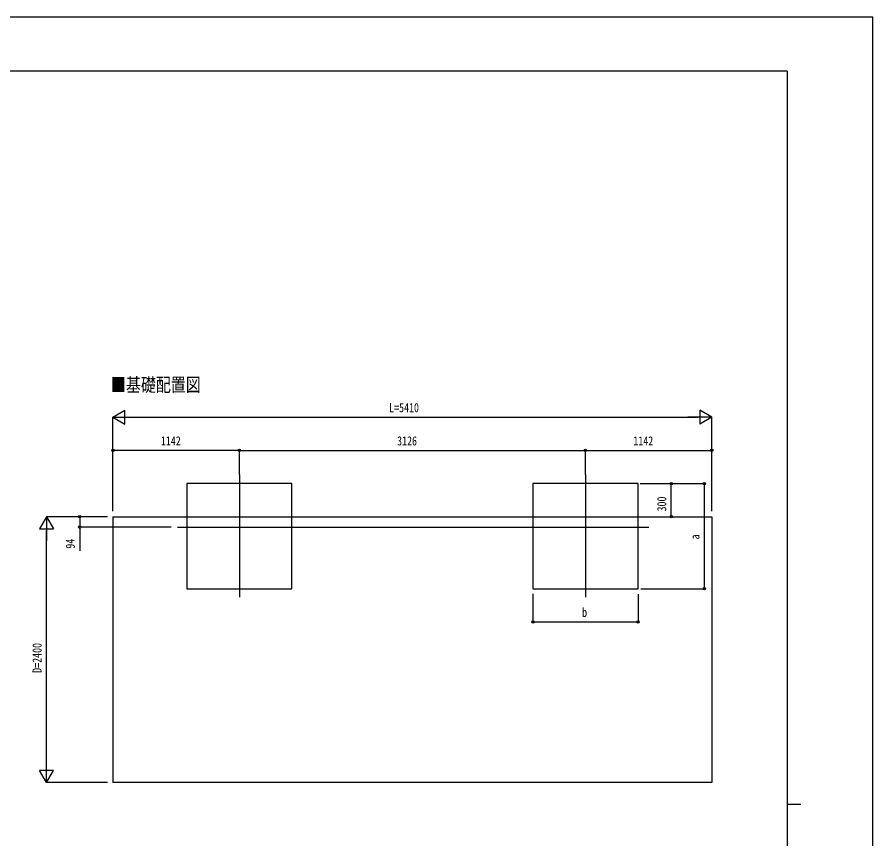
# Model space of a CAD drawing. Units: millimetres, scale not verified. Extents: x -10512 to 10512, y -7425 to 7425.
# Drawn here: x 2782 to 10512, y 0 to 7425 of the extents above; entities that cross this region are included whole.
import ezdxf
from ezdxf.enums import TextEntityAlignment as Align

# ---------------------------------------------------------------- set-up
doc = ezdxf.new("R2010")
doc.units = ezdxf.units.MM
doc.header["$LTSCALE"] = 30
for name, color, linetype in [('0-2_USER1', 3, 'Continuous'), ('0-3_YKK_12', 2, 'Continuous'), ('0-4_YKK_A1', 4, 'Continuous'), ('0-5_YKK_D', 6, 'Continuous'), ('0-6_YKK_ZWAK', 7, 'Continuous')]:
    doc.layers.add(name, color=color, linetype=linetype)
doc.styles.add('ＭＳ ゴシック', font='')
doc.styles.get('ＭＳ ゴシック').set_extended_font_data('MS Gothic')

msp = doc.modelspace()

# ---------------------------------------------------------------- linework, layer by layer
at = {"layer": '0-3_YKK_12'}
for p, q in [((4789.55, 3291.79), (4789.55, 2185.14)), ((7915.55, 3291.79), (7915.55, 2185.14)), ((4230.88, 2816.53), (8489.79, 2816.53))]:
    msp.add_line(p, q, dxfattribs=at)
at = {"layer": '0-4_YKK_A1'}
for p, q in [((3647.55, 2910.53), (9057.55, 2910.53)), ((3647.55, 2910.53), (3647.55, 510.53)), ((9057.55, 2910.53), (9057.55, 510.53)), ((9057.55, 510.53), (3647.55, 510.53))]:
    msp.add_line(p, q, dxfattribs=at)
for points in [[(4314.75, 2260.53), (5264.75, 2260.53), (5264.75, 3210.53), (4314.75, 3210.53)], [(7440.75, 2260.53), (8390.75, 2260.53), (8390.75, 3210.53), (7440.75, 3210.53)]]:
    msp.add_lwpolyline(points, close=True, dxfattribs=at)
at = {"layer": '0-5_YKK_D'}
for p, q in [((3647.55, 3810.53), (3755.8, 3873.03)), ((3755.8, 3748.03), (3755.8, 3873.03)), ((9057.55, 3810.53), (8949.3, 3873.03)), ((8949.3, 3873.03), (8949.3, 3748.03)), ((3647.55, 2960.53), (3647.55, 3811.53)), ((3647.55, 3810.53), (3755.8, 3748.03)), ((3647.55, 3810.53), (3864.06, 3810.53)), ((3772.55, 3810.53), (8932.55, 3810.53)), ((9057.55, 3810.53), (8841.04, 3810.53)), ((9057.55, 3810.53), (8949.3, 3748.03)), ((9057.55, 2960.53), (9057.55, 3811.53)), ((3647.55, 2961.53), (3647.55, 3511.53)), ((4789.55, 3510.53), (3647.55, 3510.53)), ((4789.55, 3292.79), (4789.55, 3511.53)), ((4789.55, 3292.79), (4789.55, 3511.53)), ((4789.55, 3510.53), (7915.55, 3510.53)), ((7915.55, 3292.79), (7915.55, 3511.53)), ((7915.55, 3292.79), (7915.55, 3511.53)), ((7915.55, 3510.53), (9057.55, 3510.53)), ((9057.55, 2960.53), (9057.55, 3511.53)), ((8411.48, 3210.53), (8991.75, 3210.53)), ((8411.48, 3210.53), (8691.75, 3210.53)), ((8690.75, 2910.53), (8690.75, 3210.53)), ((8990.75, 2260.53), (8990.75, 3210.53)), ((3047.55, 2910.53), (2985.05, 2802.28)), ((3597.55, 2910.53), (3046.55, 2910.53)), ((3047.55, 2910.53), (3110.05, 2802.28)), ((3047.55, 2910.53), (3047.55, 2694.03)), ((3597.55, 2910.53), (3346.55, 2910.53)), ((2985.05, 2802.28), (3110.05, 2802.28)), ((3047.55, 635.53), (3047.55, 2785.53)), ((4172.24, 2816.53), (3346.55, 2816.53)), ((8416.57, 2260.53), (8991.75, 2260.53)), ((7440.75, 2213.45), (7440.75, 1959.53)), ((8390.75, 2211.52), (8390.75, 1959.53)), ((7440.75, 1960.53), (8390.75, 1960.53)), ((3047.55, 510.53), (3047.55, 727.04)), ((3047.55, 510.53), (2985.05, 618.79)), ((3110.05, 618.79), (2985.05, 618.79)), ((3047.55, 510.53), (3110.05, 618.79)), ((3597.55, 510.53), (3046.55, 510.53))]:
    msp.add_line(p, q, dxfattribs=at)
msp.add_lwpolyline([(3347.55, 2910.53), (3347.55, 2816.53), (3347.55, 2602.03)], dxfattribs=at)
for centre in [(3647.55, 3510.53), (4789.55, 3510.53), (4789.55, 3510.53), (7915.55, 3510.53), (7915.55, 3510.53), (9057.55, 3510.53), (8690.75, 3210.53), (8990.75, 3210.53), (3347.55, 2910.53), (8690.75, 2910.53), (3347.55, 2816.53), (8990.75, 2260.53), (7440.75, 1960.53), (8390.75, 1960.53)]:
    msp.add_circle(centre, 10.62, dxfattribs=at)
at = {"layer": '0-6_YKK_ZWAK'}
for p, q in [((9737.55, 6937.5), (-9762.45, 6937.5)), ((9737.55, 6937.5), (9737.55, -6312.5)), ((9737.55, 312.5), (9862.55, 312.5))]:
    msp.add_line(p, q, dxfattribs=at)
msp.add_lwpolyline([(-10512.5, -7425), (10512.5, -7425), (10512.5, 7425), (-10512.5, 7425)], close=True, dxfattribs=at)

# ---------------------------------------------------------------- texts
at = {"layer": '0-2_USER1', "style": 'ＭＳ ゴシック', "width": 0.8}
msp.add_text('■基礎配置図', height=123.8, dxfattribs=at).set_placement((3629.54, 4003.92), align=Align.BOTTOM_LEFT)
at = {"layer": '0-5_YKK_D', "style": 'ＭＳ ゴシック', "width": 0.8}
for s, p in [('L=5410', (6142.55, 3830.53)), ('1142', (4080.55, 3530.53)), ('3126', (6214.55, 3530.53)), ('1142', (8348.55, 3530.53)), ('b', (7885.75, 1980.53))]:
    msp.add_text(s, height=82.48, dxfattribs=at).set_placement(p, align=Align.BOTTOM_LEFT)
for s, p in [('300', (8670.75, 2958.53)), ('94', (3327.55, 2622.03)), ('a', (8970.75, 2705.53)), ('D=2400', (3027.55, 1500.53))]:
    msp.add_text(s, height=82.48, rotation=90, dxfattribs=at).set_placement(p, align=Align.BOTTOM_LEFT)

doc.saveas('drawing.dxf')
